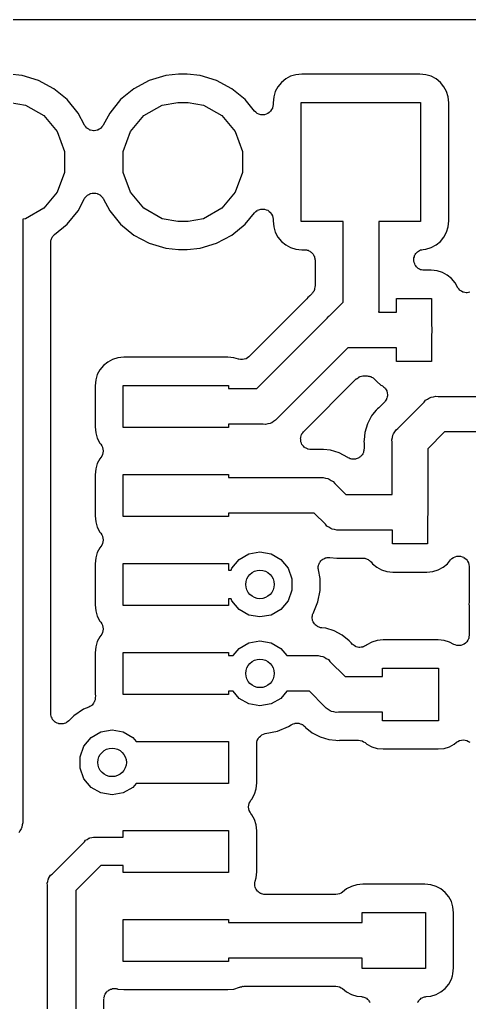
# Model space of a CAD drawing. Extents: x 91 to 190.2, y -113.9 to -59.9.
# Drawn here: x 169.22 to 175.64, y -74.74 to -60.72 of the extents above; entities that cross this region are included whole.
import ezdxf

# ---------------------------------------------------------------- set-up
doc = ezdxf.new("R2010")
doc.units = 0
doc.header["$MEASUREMENT"] = 0
doc.layers.add('BLACK', color=7, linetype='CONTINUOUS')

msp = doc.modelspace()

# ---------------------------------------------------------------- linework, layer by layer
at = {"layer": 'BLACK', "linetype": 'CONTINUOUS'}
for p, q in [((144.432, -60.72), (178.337, -60.72)), ((169.255, -61.5181), (169.071, -61.5)), ((169.491, -61.5896), (169.255, -61.5181)), ((171.305, -61.5181), (171.069, -61.5896)), ((171.489, -61.5), (171.305, -61.5181)), ((171.611, -61.5), (171.489, -61.5)), ((171.795, -61.5181), (171.611, -61.5)), ((172.031, -61.5896), (171.795, -61.5181)), ((173.086, -61.5287), (173.017, -61.5658)), ((173.162, -61.5058), (173.086, -61.5287)), ((173.247, -61.4973), (173.162, -61.5058)), ((174.933, -61.4973), (173.247, -61.4973)), ((175.018, -61.5058), (174.933, -61.4973)), ((175.094, -61.5287), (175.018, -61.5058)), ((175.163, -61.5658), (175.094, -61.5287)), ((169.708, -61.7056), (169.491, -61.5896)), ((169.898, -61.8618), (169.708, -61.7056)), ((170.852, -61.7056), (170.662, -61.8618)), ((171.069, -61.5896), (170.852, -61.7056)), ((172.248, -61.7056), (172.031, -61.5896)), ((172.438, -61.8618), (172.248, -61.7056)), ((172.906, -61.6767), (172.869, -61.7462)), ((172.956, -61.6158), (172.906, -61.6767)), ((173.017, -61.5658), (172.956, -61.6158)), ((175.224, -61.6158), (175.163, -61.5658)), ((175.274, -61.6767), (175.224, -61.6158)), ((175.311, -61.7462), (175.274, -61.6767)), ((172.846, -61.8216), (172.837, -61.9074)), ((172.869, -61.7462), (172.846, -61.8216)), ((175.334, -61.8216), (175.311, -61.7462)), ((175.343, -61.9074), (175.334, -61.8216)), ((169.084, -61.9), (169.305, -61.9389)), ((169.305, -61.9389), (169.565, -62.0888)), ((170.054, -62.0522), (169.898, -61.8618)), ((170.662, -61.8618), (170.506, -62.0522)), ((170.995, -62.0888), (171.255, -61.9389)), ((171.255, -61.9389), (171.476, -61.9)), ((171.476, -61.9), (171.624, -61.9)), ((171.624, -61.9), (171.845, -61.9389)), ((171.845, -61.9389), (172.105, -62.0888)), ((172.571, -62.0242), (172.438, -61.8618)), ((172.828, -61.9819), (172.815, -62.0035)), ((172.833, -61.9554), (172.828, -61.9803)), ((172.828, -61.9803), (172.828, -61.981)), ((172.828, -61.981), (172.828, -61.9819)), ((172.837, -61.9307), (172.833, -61.9554)), ((172.837, -61.9074), (172.837, -61.929)), ((172.837, -61.929), (172.837, -61.9298)), ((172.837, -61.9298), (172.837, -61.9307)), ((173.24, -63.6), (173.24, -61.9)), ((173.24, -61.9), (174.94, -61.9)), ((174.94, -61.9), (174.94, -63.6)), ((175.343, -63.5926), (175.343, -61.9074)), ((169.565, -62.0888), (169.757, -62.3184)), ((170.148, -62.2268), (170.054, -62.0522)), ((170.506, -62.0522), (170.412, -62.2268)), ((170.803, -62.3184), (170.995, -62.0888)), ((172.105, -62.0888), (172.297, -62.3184)), ((172.572, -62.0247), (172.571, -62.0242)), ((172.572, -62.0254), (172.572, -62.0247)), ((172.592, -62.0417), (172.572, -62.0254)), ((172.611, -62.0581), (172.592, -62.0417)), ((172.612, -62.0584), (172.611, -62.0581)), ((172.612, -62.0589), (172.612, -62.0584)), ((172.636, -62.0676), (172.612, -62.0589)), ((172.66, -62.0764), (172.636, -62.0676)), ((172.661, -62.0765), (172.66, -62.0764)), ((172.661, -62.0767), (172.661, -62.0765)), ((172.687, -62.0767), (172.661, -62.0767)), ((172.712, -62.077), (172.687, -62.0767)), ((172.713, -62.0767), (172.712, -62.077)), ((172.737, -62.0681), (172.713, -62.0767)), ((172.713, -62.0767), (172.713, -62.0767)), ((172.761, -62.0597), (172.737, -62.0681)), ((172.762, -62.0592), (172.761, -62.0597)), ((172.782, -62.0427), (172.762, -62.0589)), ((172.762, -62.0589), (172.762, -62.0592)), ((172.801, -62.0267), (172.782, -62.0427)), ((172.802, -62.026), (172.801, -62.0267)), ((172.815, -62.0035), (172.802, -62.0254)), ((172.802, -62.0254), (172.802, -62.026)), ((170.151, -62.2307), (170.148, -62.2268)), ((170.153, -62.2353), (170.151, -62.2307)), ((170.167, -62.2511), (170.153, -62.2353)), ((170.18, -62.2678), (170.167, -62.2511)), ((170.393, -62.2511), (170.38, -62.2678)), ((170.407, -62.2353), (170.393, -62.2511)), ((170.409, -62.2307), (170.407, -62.2353)), ((170.412, -62.2268), (170.409, -62.2307)), ((169.757, -62.3184), (169.86, -62.6001)), ((170.184, -62.2704), (170.18, -62.2678)), ((170.187, -62.2741), (170.184, -62.2704)), ((170.206, -62.2841), (170.187, -62.2741)), ((170.224, -62.2953), (170.206, -62.2841)), ((170.229, -62.2963), (170.224, -62.2953)), ((170.233, -62.2987), (170.229, -62.2963)), ((170.254, -62.3017), (170.233, -62.2987)), ((170.275, -62.306), (170.254, -62.3017)), ((170.28, -62.3053), (170.275, -62.306)), ((170.285, -62.306), (170.28, -62.3053)), ((170.306, -62.3017), (170.285, -62.306)), ((170.327, -62.2987), (170.306, -62.3017)), ((170.331, -62.2963), (170.327, -62.2987)), ((170.336, -62.2953), (170.331, -62.2963)), ((170.354, -62.2841), (170.336, -62.2953)), ((170.373, -62.2741), (170.354, -62.2841)), ((170.376, -62.2704), (170.373, -62.2741)), ((170.38, -62.2678), (170.376, -62.2704)), ((170.7, -62.6001), (170.803, -62.3184)), ((172.297, -62.3184), (172.4, -62.6001)), ((169.86, -62.6001), (169.86, -62.8999)), ((170.7, -62.8999), (170.7, -62.6001)), ((172.4, -62.6001), (172.4, -62.8999)), ((169.86, -62.8999), (169.757, -63.1816)), ((170.803, -63.1816), (170.7, -62.8999)), ((172.4, -62.8999), (172.297, -63.1816)), ((169.757, -63.1816), (169.565, -63.4112)), ((170.167, -63.2489), (170.18, -63.2322)), ((170.18, -63.2322), (170.184, -63.2296)), ((170.184, -63.2296), (170.187, -63.2259)), ((170.187, -63.2259), (170.206, -63.2159)), ((170.206, -63.2159), (170.224, -63.2047)), ((170.224, -63.2047), (170.229, -63.2037)), ((170.229, -63.2037), (170.233, -63.2013)), ((170.233, -63.2013), (170.254, -63.1983)), ((170.254, -63.1983), (170.275, -63.194)), ((170.275, -63.194), (170.28, -63.1947)), ((170.28, -63.1947), (170.285, -63.194)), ((170.285, -63.194), (170.306, -63.1983)), ((170.306, -63.1983), (170.327, -63.2013)), ((170.327, -63.2013), (170.331, -63.2037)), ((170.331, -63.2037), (170.336, -63.2047)), ((170.336, -63.2047), (170.354, -63.2159)), ((170.354, -63.2159), (170.373, -63.2259)), ((170.373, -63.2259), (170.376, -63.2296)), ((170.376, -63.2296), (170.38, -63.2322)), ((170.38, -63.2322), (170.393, -63.2489)), ((170.995, -63.4112), (170.803, -63.1816)), ((172.297, -63.1816), (172.105, -63.4112)), ((170.054, -63.4478), (170.148, -63.2732)), ((170.148, -63.2732), (170.151, -63.2693)), ((170.151, -63.2693), (170.153, -63.2647)), ((170.153, -63.2647), (170.167, -63.2489)), ((170.393, -63.2489), (170.407, -63.2647)), ((170.407, -63.2647), (170.409, -63.2693)), ((170.409, -63.2693), (170.412, -63.2732)), ((170.412, -63.2732), (170.506, -63.4478)), ((169.565, -63.4112), (169.305, -63.5611)), ((169.898, -63.6382), (170.054, -63.4478)), ((170.506, -63.4478), (170.662, -63.6382)), ((171.255, -63.5611), (170.995, -63.4112)), ((172.105, -63.4112), (171.845, -63.5611)), ((172.438, -63.6382), (172.571, -63.4758)), ((172.571, -63.4758), (172.572, -63.4753)), ((172.572, -63.4746), (172.592, -63.4583)), ((172.572, -63.4753), (172.572, -63.4746)), ((172.592, -63.4583), (172.611, -63.4419)), ((172.611, -63.4419), (172.612, -63.4416)), ((172.612, -63.4411), (172.636, -63.4324)), ((172.612, -63.4416), (172.612, -63.4411)), ((172.636, -63.4324), (172.66, -63.4236)), ((172.66, -63.4236), (172.661, -63.4235)), ((172.661, -63.4235), (172.661, -63.4233)), ((172.661, -63.4233), (172.687, -63.4233)), ((172.687, -63.4233), (172.712, -63.423)), ((172.712, -63.423), (172.713, -63.4233)), ((172.713, -63.4233), (172.713, -63.4233)), ((172.713, -63.4233), (172.737, -63.4319)), ((172.737, -63.4319), (172.761, -63.4403)), ((172.761, -63.4403), (172.762, -63.4408)), ((172.762, -63.4408), (172.762, -63.4411)), ((172.762, -63.4411), (172.782, -63.4573)), ((172.782, -63.4573), (172.801, -63.4733)), ((172.801, -63.4733), (172.802, -63.474)), ((172.802, -63.474), (172.802, -63.4746)), ((172.802, -63.4746), (172.815, -63.4965)), ((172.815, -63.4965), (172.828, -63.5181)), ((172.828, -63.5181), (172.828, -63.519)), ((172.828, -63.519), (172.828, -63.5197)), ((172.828, -63.5197), (172.833, -63.5446)), ((169.305, -63.5611), (169.264, -63.5683)), ((169.264, -63.5683), (169.264, -72.1469)), ((169.719, -63.7853), (169.898, -63.6382)), ((170.662, -63.6382), (170.852, -63.7944)), ((171.476, -63.6), (171.255, -63.5611)), ((171.624, -63.6), (171.476, -63.6)), ((171.845, -63.5611), (171.624, -63.6)), ((172.248, -63.7944), (172.438, -63.6382)), ((172.833, -63.5446), (172.837, -63.5693)), ((172.837, -63.5693), (172.837, -63.5702)), ((172.837, -63.5702), (172.837, -63.571)), ((172.837, -63.571), (172.837, -63.5926)), ((172.837, -63.5926), (172.846, -63.6784)), ((173.836, -63.6), (173.24, -63.6)), ((173.836, -64.7528), (173.836, -63.6)), ((174.94, -63.6), (174.344, -63.6)), ((174.344, -63.6), (174.344, -64.8469)), ((175.334, -63.6784), (175.343, -63.5926)), ((169.693, -63.8155), (169.699, -63.8049)), ((169.699, -63.8049), (169.71, -63.7959)), ((169.71, -63.7959), (169.719, -63.7853)), ((170.852, -63.7944), (171.069, -63.9104)), ((172.031, -63.9104), (172.248, -63.7944)), ((172.846, -63.6784), (172.869, -63.7538)), ((172.869, -63.7538), (172.906, -63.8233)), ((175.274, -63.8233), (175.311, -63.7538)), ((175.311, -63.7538), (175.334, -63.6784)), ((169.664, -63.9013), (169.666, -63.8876)), ((169.664, -70.6216), (169.664, -63.9013)), ((169.666, -63.8876), (169.667, -63.8736)), ((169.667, -63.8736), (169.671, -63.8621)), ((169.671, -63.8621), (169.673, -63.85)), ((169.673, -63.85), (169.68, -63.8379)), ((169.68, -63.8379), (169.685, -63.8249)), ((169.685, -63.8249), (169.693, -63.8155)), ((171.069, -63.9104), (171.305, -63.9819)), ((171.795, -63.9819), (172.031, -63.9104)), ((172.906, -63.8233), (172.956, -63.8842)), ((172.956, -63.8842), (173.017, -63.9342)), ((173.017, -63.9342), (173.086, -63.9713)), ((175.094, -63.9713), (175.163, -63.9342)), ((175.163, -63.9342), (175.224, -63.8842)), ((175.224, -63.8842), (175.274, -63.8233)), ((171.305, -63.9819), (171.489, -64)), ((171.489, -64), (171.611, -64)), ((171.611, -64), (171.795, -63.9819)), ((173.086, -63.9713), (173.162, -63.9942)), ((173.162, -63.9942), (173.247, -64.0027)), ((173.247, -64.0027), (173.286, -64.0027)), ((173.286, -64.0027), (173.299, -64.0049)), ((173.299, -64.0049), (173.312, -64.0049)), ((173.312, -64.0049), (173.324, -64.0094)), ((173.324, -64.0094), (173.337, -64.0117)), ((173.337, -64.0117), (173.349, -64.0183)), ((173.349, -64.0183), (173.361, -64.0228)), ((173.361, -64.0228), (173.371, -64.0312)), ((173.371, -64.0312), (173.382, -64.0378)), ((173.382, -64.0378), (173.391, -64.0478)), ((173.391, -64.0478), (173.401, -64.0562)), ((173.401, -64.0562), (173.407, -64.0676)), ((173.407, -64.0676), (173.416, -64.0777)), ((173.416, -64.0777), (173.42, -64.09)), ((174.853, -64.1036), (174.857, -64.0854)), ((174.857, -64.0854), (174.862, -64.0793)), ((174.862, -64.0793), (174.864, -64.0723)), ((174.864, -64.0723), (174.876, -64.0579)), ((174.876, -64.0579), (174.887, -64.0424)), ((174.887, -64.0424), (174.893, -64.0381)), ((174.893, -64.0381), (174.898, -64.0324)), ((174.898, -64.0324), (174.914, -64.023)), ((174.914, -64.023), (174.929, -64.0121)), ((174.929, -64.0121), (174.936, -64.0101)), ((174.936, -64.0101), (174.943, -64.0064)), ((174.943, -64.0064), (174.961, -64.0031)), ((174.961, -64.0031), (174.979, -63.9981)), ((174.979, -63.9981), (175.018, -63.9942)), ((175.018, -63.9942), (175.094, -63.9713)), ((173.42, -64.09), (173.427, -64.1014)), ((173.427, -64.1014), (173.429, -64.1143)), ((173.429, -64.1143), (173.434, -64.1266)), ((173.434, -64.1266), (173.434, -64.1397)), ((173.434, -64.1397), (173.436, -64.1527)), ((173.436, -64.1527), (173.436, -64.525)), ((174.844, -64.1359), (174.846, -64.1287)), ((174.846, -64.1546), (174.844, -64.1359)), ((174.846, -64.1213), (174.853, -64.1036)), ((174.846, -64.1287), (174.846, -64.1213)), ((174.846, -64.1734), (174.846, -64.1546)), ((174.849, -64.1804), (174.846, -64.1734)), ((174.85, -64.1877), (174.849, -64.1804)), ((174.858, -64.2047), (174.85, -64.1877)), ((174.864, -64.2223), (174.858, -64.2047)), ((174.869, -64.228), (174.864, -64.2223)), ((174.872, -64.2347), (174.869, -64.228)), ((174.886, -64.2478), (174.872, -64.2347)), ((174.898, -64.2622), (174.886, -64.2478)), ((174.904, -64.266), (174.898, -64.2622)), ((174.909, -64.2711), (174.904, -64.266)), ((174.926, -64.2789), (174.909, -64.2711)), ((174.943, -64.2883), (174.926, -64.2789)), ((174.95, -64.2896), (174.943, -64.2883)), ((174.957, -64.2926), (174.95, -64.2896)), ((174.976, -64.2941), (174.957, -64.2926)), ((174.994, -64.2973), (174.976, -64.2941)), ((175.093, -64.2973), (174.994, -64.2973)), ((175.178, -64.3058), (175.093, -64.2973)), ((175.254, -64.3287), (175.178, -64.3058)), ((175.323, -64.3658), (175.254, -64.3287)), ((175.384, -64.4158), (175.323, -64.3658)), ((175.434, -64.4767), (175.384, -64.4158)), ((175.468, -64.5394), (175.434, -64.4767)), ((173.392, -64.631), (173.363, -64.6596)), ((173.396, -64.6256), (173.392, -64.631)), ((173.401, -64.6214), (173.396, -64.6256)), ((173.411, -64.6044), (173.401, -64.6214)), ((173.422, -64.5884), (173.411, -64.6044)), ((173.424, -64.582), (173.422, -64.5884)), ((173.427, -64.5763), (173.424, -64.582)), ((173.43, -64.557), (173.427, -64.5763)), ((173.435, -64.538), (173.43, -64.557)), ((173.436, -64.525), (173.435, -64.5315)), ((173.435, -64.5315), (173.435, -64.538)), ((175.471, -64.5433), (175.468, -64.5394)), ((175.473, -64.5479), (175.471, -64.5433)), ((175.487, -64.5637), (175.473, -64.5479)), ((175.5, -64.5804), (175.487, -64.5637)), ((175.504, -64.583), (175.5, -64.5804)), ((175.507, -64.5867), (175.504, -64.583)), ((175.526, -64.5967), (175.507, -64.5867)), ((175.544, -64.6079), (175.526, -64.5967)), ((175.549, -64.6089), (175.544, -64.6079)), ((175.553, -64.6112), (175.549, -64.6089)), ((175.574, -64.6142), (175.553, -64.6112)), ((175.595, -64.6186), (175.574, -64.6142)), ((175.6, -64.6179), (175.595, -64.6186)), ((175.605, -64.6186), (175.6, -64.6179)), ((175.626, -64.6142), (175.605, -64.6186)), ((175.647, -64.6112), (175.626, -64.6142)), ((173.308, -64.7155), (172.495, -65.5285)), ((173.312, -64.7094), (173.308, -64.7155)), ((173.318, -64.7046), (173.312, -64.7094)), ((173.333, -64.6853), (173.318, -64.7046)), ((173.353, -64.6695), (173.333, -64.6853)), ((173.358, -64.6636), (173.353, -64.6688)), ((173.353, -64.6688), (173.353, -64.6688)), ((173.353, -64.6688), (173.353, -64.6691)), ((173.353, -64.6691), (173.353, -64.6695)), ((173.363, -64.6596), (173.358, -64.6636)), ((173.363, -64.6596), (173.363, -64.6596)), ((173.363, -64.6596), (173.363, -64.6596)), ((173.363, -64.6596), (173.363, -64.6596)), ((173.642, -64.9467), (173.836, -64.7528)), ((174.6, -64.896), (174.6, -64.7)), ((174.6, -64.7), (175.1, -64.7)), ((175.1, -64.7), (175.1, -65.0942)), ((174.347, -64.8805), (174.343, -64.896)), ((174.343, -64.896), (174.6, -64.896)), ((174.344, -64.8469), (174.347, -64.8805)), ((172.603, -65.986), (173.611, -64.9782)), ((173.611, -64.9782), (173.632, -64.9524)), ((173.632, -64.9524), (173.642, -64.9467)), ((175.1, -65.0942), (175.104, -65.1052)), ((175.104, -65.1948), (175.1, -65.2058)), ((175.1, -65.2058), (175.1, -65.6)), ((175.104, -65.1052), (175.104, -65.1948)), ((173.903, -65.404), (172.895, -66.4118)), ((174.6, -65.404), (173.903, -65.404)), ((174.6, -65.6), (174.6, -65.404)), ((170.477, -65.6058), (170.416, -65.6558)), ((170.546, -65.5687), (170.477, -65.6058)), ((170.622, -65.5458), (170.546, -65.5687)), ((170.707, -65.5373), (170.622, -65.5458)), ((172.193, -65.5373), (170.707, -65.5373)), ((172.278, -65.5458), (172.193, -65.5373)), ((172.345, -65.566), (172.278, -65.5458)), ((172.347, -65.5663), (172.345, -65.566)), ((172.35, -65.5673), (172.347, -65.5663)), ((172.373, -65.5694), (172.35, -65.5673)), ((172.397, -65.5722), (172.373, -65.5694)), ((172.399, -65.5717), (172.397, -65.5722)), ((172.402, -65.5719), (172.399, -65.5717)), ((172.424, -65.5658), (172.402, -65.5719)), ((172.447, -65.5604), (172.424, -65.5658)), ((172.45, -65.559), (172.447, -65.5604)), ((172.452, -65.5584), (172.45, -65.559)), ((172.471, -65.5448), (172.452, -65.5584)), ((172.491, -65.5319), (172.471, -65.5448)), ((172.493, -65.5299), (172.491, -65.5319)), ((172.495, -65.5285), (172.493, -65.5299)), ((175.1, -65.6), (174.6, -65.6)), ((170.366, -65.7167), (170.329, -65.7862)), ((170.416, -65.6558), (170.366, -65.7167)), ((170.306, -65.8616), (170.297, -65.9474)), ((170.329, -65.7862), (170.306, -65.8616)), ((173.273, -66.5999), (174.025, -65.8479)), ((174.025, -65.8479), (174.03, -65.8441)), ((174.03, -65.8441), (174.035, -65.8391)), ((174.035, -65.8391), (174.052, -65.8293)), ((174.052, -65.8293), (174.068, -65.8181)), ((174.068, -65.8181), (174.074, -65.8163)), ((174.074, -65.8163), (174.08, -65.813)), ((174.08, -65.813), (174.099, -65.8096)), ((174.099, -65.8096), (174.118, -65.8046)), ((174.118, -65.8046), (174.125, -65.8051)), ((174.125, -65.8051), (174.131, -65.804)), ((174.131, -65.804), (174.179, -65.804)), ((174.179, -65.804), (174.193, -65.8064)), ((174.193, -65.8064), (174.207, -65.8066)), ((174.207, -65.8066), (174.218, -65.8109)), ((174.218, -65.8109), (174.23, -65.813)), ((174.23, -65.813), (174.242, -65.82)), ((174.242, -65.82), (174.255, -65.8249)), ((174.255, -65.8249), (174.265, -65.8329)), ((174.265, -65.8329), (174.275, -65.8391)), ((174.275, -65.8391), (174.284, -65.8498)), ((174.284, -65.8498), (174.295, -65.8588)), ((174.295, -65.8588), (174.316, -65.8842)), ((174.316, -65.8842), (174.377, -65.9342)), ((170.297, -65.9474), (170.297, -66.5326)), ((170.7, -66.54), (170.7, -65.94)), ((170.7, -65.94), (172.2, -65.94)), ((172.2, -65.94), (172.2, -65.986)), ((172.2, -65.986), (172.603, -65.986)), ((174.377, -65.9342), (174.39, -65.9413)), ((174.39, -65.9413), (174.397, -65.9469)), ((174.397, -65.9469), (174.405, -65.9508)), ((174.405, -65.9508), (174.418, -65.9629)), ((174.418, -65.9629), (174.431, -65.9735)), ((174.431, -65.9735), (174.436, -65.9812)), ((174.436, -65.9812), (174.442, -65.9876)), ((174.442, -65.9876), (174.449, -66.0031)), ((174.449, -66.0031), (174.459, -66.0177)), ((174.459, -66.0177), (174.46, -66.0266)), ((174.46, -66.0266), (174.464, -66.0348)), ((174.464, -66.0348), (174.466, -66.0519)), ((174.466, -66.0519), (174.469, -66.0687)), ((174.425, -66.1797), (174.355, -66.2496)), ((174.431, -66.1723), (174.425, -66.1797)), ((174.437, -66.1662), (174.431, -66.1723)), ((174.445, -66.1511), (174.437, -66.1662)), ((174.455, -66.137), (174.445, -66.1511)), ((174.458, -66.1283), (174.455, -66.137)), ((174.462, -66.1203), (174.458, -66.1283)), ((174.464, -66.1033), (174.462, -66.1203)), ((174.469, -66.0867), (174.464, -66.1033)), ((174.469, -66.0687), (174.468, -66.0777)), ((174.468, -66.0777), (174.469, -66.0867)), ((174.618, -66.5525), (174.993, -66.1782)), ((174.993, -66.1782), (175.014, -66.1524)), ((175.014, -66.1524), (175.043, -66.1356)), ((175.043, -66.1356), (175.071, -66.1162)), ((175.071, -66.1162), (175.082, -66.1133)), ((175.082, -66.1133), (175.092, -66.1076)), ((175.092, -66.1076), (175.125, -66.1018)), ((175.125, -66.1018), (175.158, -66.0931)), ((175.158, -66.0931), (175.191, -66.096)), ((175.191, -66.096), (176.003, -66.096)), ((174.31, -66.2946), (174.258, -66.3569)), ((174.325, -66.2753), (174.31, -66.2946)), ((174.31, -66.2946), (174.31, -66.2946)), ((174.345, -66.2595), (174.325, -66.2753)), ((174.349, -66.2539), (174.345, -66.2595)), ((174.355, -66.2496), (174.349, -66.2539)), ((172.817, -66.4738), (172.806, -66.4767)), ((172.845, -66.4544), (172.817, -66.4738)), ((172.874, -66.4376), (172.845, -66.4544)), ((172.895, -66.4118), (172.874, -66.4376)), ((174.244, -66.3749), (174.183, -66.4885)), ((174.258, -66.3569), (174.244, -66.3749)), ((174.258, -66.3569), (174.258, -66.3569)), ((170.297, -66.5326), (170.306, -66.6184)), ((172.2, -66.54), (170.7, -66.54)), ((172.697, -66.494), (172.2, -66.494)), ((172.2, -66.494), (172.2, -66.54)), ((172.73, -66.4969), (172.697, -66.494)), ((172.763, -66.4882), (172.73, -66.4969)), ((172.796, -66.4824), (172.763, -66.4882)), ((172.806, -66.4767), (172.796, -66.4824)), ((173.262, -66.616), (173.273, -66.5999)), ((174.145, -66.6118), (174.135, -66.7152)), ((174.183, -66.4885), (174.145, -66.6118)), ((174.556, -66.631), (174.576, -66.6034)), ((174.576, -66.6034), (174.592, -66.5742)), ((174.592, -66.5742), (174.618, -66.5525)), ((175.285, -66.604), (175.044, -66.8452)), ((176.097, -66.604), (175.285, -66.604)), ((170.306, -66.6184), (170.329, -66.6938)), ((170.329, -66.6938), (170.366, -66.7633)), ((173.23, -66.6929), (173.231, -66.6866)), ((173.231, -66.7125), (173.23, -66.6929)), ((173.231, -66.68), (173.238, -66.6615)), ((173.231, -66.6866), (173.231, -66.68)), ((173.231, -66.732), (173.231, -66.7125)), ((173.234, -66.7382), (173.231, -66.732)), ((173.234, -66.7448), (173.234, -66.7382)), ((173.242, -66.7626), (173.234, -66.7448)), ((173.238, -66.6615), (173.243, -66.6426)), ((173.243, -66.6426), (173.247, -66.6372)), ((173.247, -66.6372), (173.249, -66.631)), ((173.249, -66.631), (173.262, -66.616)), ((174.135, -66.7152), (174.133, -66.74)), ((174.133, -66.74), (174.135, -66.7648)), ((174.135, -66.7152), (174.135, -66.7152)), ((174.135, -66.7152), (174.135, -66.7152)), ((174.533, -66.7175), (174.542, -66.685)), ((174.536, -66.7511), (174.533, -66.7175)), ((174.536, -67.496), (174.536, -66.7511)), ((174.542, -66.685), (174.548, -66.6518)), ((174.548, -66.6518), (174.553, -66.642)), ((174.553, -66.642), (174.556, -66.631)), ((170.366, -66.7633), (170.379, -66.7798)), ((170.379, -66.7798), (170.391, -66.8011)), ((170.391, -66.8011), (170.404, -66.8222)), ((170.404, -66.8222), (170.404, -66.8238)), ((170.404, -66.8238), (170.405, -66.8252)), ((170.405, -66.8252), (170.409, -66.8494)), ((170.409, -66.8494), (170.413, -66.8734)), ((170.413, -66.8766), (170.409, -66.9006)), ((170.413, -66.8734), (170.413, -66.875)), ((170.413, -66.875), (170.413, -66.8766)), ((173.249, -66.781), (173.242, -66.7626)), ((173.253, -66.7861), (173.249, -66.781)), ((173.256, -66.792), (173.253, -66.7861)), ((173.27, -66.8059), (173.256, -66.792)), ((173.283, -66.8209), (173.27, -66.8059)), ((173.288, -66.8242), (173.283, -66.8209)), ((173.293, -66.8289), (173.288, -66.8242)), ((173.311, -66.8372), (173.293, -66.8289)), ((173.328, -66.847), (173.311, -66.8372)), ((173.334, -66.8481), (173.328, -66.847)), ((173.34, -66.8509), (173.334, -66.8481)), ((173.36, -66.8526), (173.34, -66.8509)), ((173.379, -66.856), (173.36, -66.8526)), ((173.491, -66.856), (173.379, -66.856)), ((173.498, -66.8547), (173.491, -66.856)), ((173.505, -66.8553), (173.498, -66.8547)), ((173.53, -66.8528), (173.505, -66.8553)), ((173.555, -66.8553), (173.53, -66.8528)), ((173.658, -66.8655), (173.555, -66.8553)), ((173.555, -66.8553), (173.555, -66.8553)), ((173.555, -66.8553), (173.555, -66.8553)), ((173.781, -66.9029), (173.658, -66.8655)), ((174.129, -66.8817), (174.127, -66.8954)), ((174.134, -66.8686), (174.129, -66.8817)), ((174.136, -66.8441), (174.134, -66.8563)), ((174.134, -66.8563), (174.134, -66.8686)), ((174.135, -66.7648), (174.135, -66.7722)), ((174.135, -66.7722), (174.136, -66.7795)), ((174.136, -66.7795), (174.136, -66.8441)), ((175.044, -66.8452), (175.044, -67.7948)), ((170.366, -66.9867), (170.329, -67.0562)), ((170.379, -66.9702), (170.366, -66.9867)), ((170.391, -66.9488), (170.379, -66.9702)), ((170.404, -66.9278), (170.391, -66.9488)), ((170.405, -66.9248), (170.404, -66.9262)), ((170.404, -66.9262), (170.404, -66.9278)), ((170.409, -66.9006), (170.405, -66.9248)), ((173.905, -66.9687), (173.781, -66.9029)), ((173.911, -66.974), (173.905, -66.9687)), ((173.924, -66.9788), (173.911, -66.974)), ((173.936, -66.9856), (173.924, -66.9788)), ((173.948, -66.9877), (173.936, -66.9856)), ((173.96, -66.9919), (173.948, -66.9877)), ((173.974, -66.9919), (173.96, -66.9919)), ((173.988, -66.9941), (173.974, -66.9919)), ((174, -66.9919), (173.988, -66.9941)), ((174.012, -66.9919), (174, -66.9919)), ((174.025, -66.9871), (174.012, -66.9919)), ((174.039, -66.9845), (174.025, -66.9871)), ((174.049, -66.9783), (174.039, -66.9845)), ((174.061, -66.974), (174.049, -66.9783)), ((174.072, -66.9651), (174.061, -66.974)), ((174.084, -66.958), (174.072, -66.9651)), ((174.091, -66.9485), (174.084, -66.958)), ((174.101, -66.9406), (174.091, -66.9485)), ((174.108, -66.9285), (174.101, -66.9406)), ((174.117, -66.9177), (174.108, -66.9285)), ((174.121, -66.9061), (174.117, -66.9177)), ((174.127, -66.8954), (174.121, -66.9061)), ((170.306, -67.1316), (170.297, -67.2174)), ((170.329, -67.0562), (170.306, -67.1316)), ((170.297, -67.2174), (170.297, -67.8026)), ((170.7, -67.81), (170.7, -67.21)), ((170.7, -67.21), (172.2, -67.21)), ((172.2, -67.21), (172.2, -67.256)), ((172.2, -67.256), (173.519, -67.256)), ((173.519, -67.256), (173.552, -67.2531)), ((173.552, -67.2531), (173.585, -67.2618)), ((173.585, -67.2618), (173.618, -67.2676)), ((173.618, -67.2676), (173.628, -67.2733)), ((173.628, -67.2733), (173.639, -67.2762)), ((173.639, -67.2762), (173.667, -67.2956)), ((173.667, -67.2956), (173.696, -67.3124)), ((173.696, -67.3124), (173.717, -67.3382)), ((173.717, -67.3382), (173.875, -67.496)), ((173.875, -67.496), (174.536, -67.496)), ((170.297, -67.8026), (170.306, -67.8884)), ((172.2, -67.81), (170.7, -67.81)), ((173.425, -67.764), (172.2, -67.764)), ((172.2, -67.764), (172.2, -67.81)), ((173.583, -67.9218), (173.425, -67.764)), ((175.044, -67.7948), (175.04, -67.8058)), ((175.04, -67.8058), (175.04, -68.2)), ((170.306, -67.8884), (170.329, -67.9638)), ((170.329, -67.9638), (170.366, -68.0333)), ((173.604, -67.9476), (173.583, -67.9218)), ((173.633, -67.9644), (173.604, -67.9476)), ((173.661, -67.9838), (173.633, -67.9644)), ((173.672, -67.9867), (173.661, -67.9838)), ((173.682, -67.9924), (173.672, -67.9867)), ((173.715, -67.9982), (173.682, -67.9924)), ((173.748, -68.0069), (173.715, -67.9982)), ((173.781, -68.004), (173.748, -68.0069)), ((174.54, -68.004), (173.781, -68.004)), ((174.54, -68.2), (174.54, -68.004)), ((170.366, -68.0333), (170.379, -68.0498)), ((170.379, -68.0498), (170.391, -68.0711)), ((170.391, -68.0711), (170.404, -68.0922)), ((170.404, -68.0922), (170.404, -68.0938)), ((170.404, -68.0938), (170.405, -68.0952)), ((170.405, -68.0952), (170.409, -68.1193)), ((170.409, -68.1193), (170.413, -68.1434)), ((170.413, -68.1466), (170.409, -68.1706)), ((170.413, -68.1434), (170.413, -68.145)), ((170.413, -68.145), (170.413, -68.1466)), ((170.366, -68.2567), (170.329, -68.3262)), ((170.379, -68.2402), (170.366, -68.2567)), ((170.391, -68.2189), (170.379, -68.2402)), ((170.404, -68.1978), (170.391, -68.2189)), ((170.405, -68.1948), (170.404, -68.1962)), ((170.404, -68.1962), (170.404, -68.1978)), ((170.409, -68.1706), (170.405, -68.1948)), ((175.04, -68.2), (174.54, -68.2)), ((170.306, -68.4016), (170.297, -68.4874)), ((170.329, -68.3262), (170.306, -68.4016)), ((172.248, -68.5479), (172.352, -68.4244)), ((172.352, -68.4244), (172.491, -68.3437)), ((172.491, -68.3437), (172.65, -68.3157)), ((172.65, -68.3157), (172.809, -68.3437)), ((172.809, -68.3437), (172.948, -68.4244)), ((172.948, -68.4244), (173.052, -68.5479)), ((173.52, -68.4447), (173.531, -68.4313)), ((173.531, -68.4313), (173.539, -68.4266)), ((173.539, -68.4266), (173.545, -68.4203)), ((173.545, -68.4203), (173.561, -68.4132)), ((173.561, -68.4132), (173.576, -68.4043)), ((173.576, -68.4043), (173.585, -68.4025)), ((173.585, -68.4025), (173.593, -68.3988)), ((173.593, -68.3988), (173.61, -68.3975)), ((173.61, -68.3975), (173.627, -68.3941)), ((173.627, -68.3941), (173.636, -68.3955)), ((173.636, -68.3955), (173.645, -68.3948)), ((173.645, -68.3948), (173.745, -68.4047)), ((173.745, -68.4047), (173.745, -68.4047)), ((173.745, -68.4047), (173.77, -68.4072)), ((173.77, -68.4072), (173.795, -68.4047)), ((173.795, -68.4047), (173.802, -68.4053)), ((173.802, -68.4053), (173.809, -68.404)), ((173.809, -68.404), (174.119, -68.404)), ((174.119, -68.404), (174.133, -68.4064)), ((174.133, -68.4064), (174.147, -68.4066)), ((174.147, -68.4066), (174.158, -68.4109)), ((174.158, -68.4109), (174.17, -68.413)), ((174.17, -68.413), (174.182, -68.42)), ((174.182, -68.42), (174.195, -68.4249)), ((174.195, -68.4249), (174.205, -68.4329)), ((174.205, -68.4329), (174.215, -68.4391)), ((175.324, -68.4842), (175.37, -68.4284)), ((175.37, -68.4284), (175.371, -68.4278)), ((175.371, -68.4271), (175.39, -68.4109)), ((175.371, -68.4278), (175.371, -68.4271)), ((175.39, -68.4109), (175.41, -68.3944)), ((175.41, -68.3941), (175.411, -68.3936)), ((175.41, -68.3944), (175.41, -68.3941)), ((175.411, -68.3936), (175.435, -68.385)), ((175.435, -68.385), (175.458, -68.3761)), ((175.458, -68.3761), (175.459, -68.3761)), ((175.459, -68.3761), (175.46, -68.3758)), ((175.46, -68.3758), (175.485, -68.3758)), ((175.485, -68.3758), (175.51, -68.3755)), ((175.51, -68.3755), (175.511, -68.3758)), ((175.511, -68.3758), (175.512, -68.3758)), ((175.512, -68.3758), (175.536, -68.3844)), ((175.536, -68.3844), (175.56, -68.3928)), ((175.56, -68.3928), (175.56, -68.3933)), ((175.56, -68.3933), (175.561, -68.3936)), ((175.561, -68.3936), (175.58, -68.4099)), ((175.58, -68.4099), (175.6, -68.4259)), ((175.6, -68.4259), (175.6, -68.4266)), ((175.6, -68.4266), (175.601, -68.4271)), ((175.601, -68.4271), (175.614, -68.449)), ((170.297, -68.4874), (170.297, -69.0726)), ((170.7, -69.08), (170.7, -68.48)), ((170.7, -68.48), (172.2, -68.48)), ((172.2, -68.48), (172.2, -68.5768)), ((172.2, -68.5768), (172.237, -68.5768)), ((172.237, -68.5768), (172.248, -68.5479)), ((173.052, -68.5479), (173.107, -68.6994)), ((173.48, -68.5555), (173.482, -68.5385)), ((173.483, -68.5643), (173.48, -68.5555)), ((173.482, -68.5213), (173.485, -68.5127)), ((173.482, -68.5385), (173.482, -68.5213)), ((173.483, -68.5734), (173.483, -68.5643)), ((173.507, -68.6956), (173.483, -68.5734)), ((173.485, -68.5127), (173.486, -68.5037)), ((173.486, -68.5037), (173.493, -68.4882)), ((173.493, -68.4882), (173.498, -68.472)), ((173.498, -68.472), (173.504, -68.4649)), ((173.504, -68.4649), (173.508, -68.4567)), ((173.508, -68.4567), (173.52, -68.4447)), ((174.215, -68.4391), (174.224, -68.4498)), ((174.224, -68.4498), (174.235, -68.4588)), ((174.235, -68.4588), (174.256, -68.4842)), ((174.256, -68.4842), (174.317, -68.5342)), ((174.317, -68.5342), (174.386, -68.5713)), ((174.386, -68.5713), (174.462, -68.5942)), ((175.118, -68.5942), (175.194, -68.5713)), ((175.194, -68.5713), (175.263, -68.5342)), ((175.263, -68.5342), (175.324, -68.4842)), ((175.614, -68.449), (175.626, -68.4707)), ((175.626, -68.4707), (175.627, -68.4715)), ((175.627, -68.4715), (175.627, -68.4722)), ((175.627, -68.4722), (175.631, -68.4971)), ((175.631, -68.4971), (175.636, -68.5219)), ((175.636, -68.5219), (175.636, -68.5227)), ((175.636, -68.5227), (175.636, -68.5235)), ((175.636, -68.5235), (175.636, -69.0205)), ((173.107, -68.6994), (173.107, -68.8606)), ((173.507, -68.8644), (173.507, -68.6956)), ((174.462, -68.5942), (174.547, -68.6027)), ((174.547, -68.6027), (175.033, -68.6027)), ((175.033, -68.6027), (175.118, -68.5942)), ((172.237, -68.9832), (172.2, -68.9832)), ((172.2, -68.9832), (172.2, -69.08)), ((172.248, -69.0121), (172.237, -68.9832)), ((173.107, -68.8606), (173.052, -69.0121)), ((173.474, -69.03), (173.507, -68.8644)), ((170.297, -69.0726), (170.306, -69.1584)), ((172.2, -69.08), (170.7, -69.08)), ((172.352, -69.1356), (172.248, -69.0121)), ((172.491, -69.2163), (172.352, -69.1356)), ((172.948, -69.1356), (172.809, -69.2163)), ((173.052, -69.0121), (172.948, -69.1356)), ((173.407, -69.1931), (173.474, -69.03)), ((175.635, -69.0352), (175.633, -69.06)), ((175.633, -69.06), (175.635, -69.0848)), ((175.636, -69.0205), (175.635, -69.0278)), ((175.635, -69.0278), (175.635, -69.0352)), ((175.635, -69.0848), (175.635, -69.0922)), ((175.635, -69.0922), (175.636, -69.0995)), ((175.636, -69.0995), (175.636, -69.5042)), ((170.306, -69.1584), (170.329, -69.2338)), ((170.329, -69.2338), (170.366, -69.3033)), ((172.65, -69.2443), (172.491, -69.2163)), ((172.809, -69.2163), (172.65, -69.2443)), ((173.395, -69.244), (173.399, -69.2272)), ((173.397, -69.2529), (173.395, -69.244)), ((173.396, -69.262), (173.397, -69.2529)), ((173.4, -69.2786), (173.396, -69.262)), ((173.399, -69.2272), (173.401, -69.2101)), ((173.402, -69.2956), (173.4, -69.2786)), ((173.401, -69.2101), (173.405, -69.2019)), ((173.405, -69.2019), (173.407, -69.1931)), ((170.366, -69.3033), (170.379, -69.3198)), ((170.379, -69.3198), (170.391, -69.3411)), ((170.391, -69.3411), (170.404, -69.3622)), ((170.404, -69.3622), (170.404, -69.3638)), ((170.404, -69.3638), (170.405, -69.3652)), ((170.405, -69.3652), (170.409, -69.3893)), ((170.409, -69.3893), (170.413, -69.4134)), ((170.413, -69.4166), (170.409, -69.4406)), ((170.413, -69.4134), (170.413, -69.415)), ((170.413, -69.415), (170.413, -69.4166)), ((173.406, -69.3036), (173.402, -69.2956)), ((173.409, -69.3124), (173.406, -69.3036)), ((173.418, -69.3266), (173.409, -69.3124)), ((173.426, -69.3418), (173.418, -69.3266)), ((173.433, -69.3479), (173.426, -69.3418)), ((173.438, -69.3554), (173.433, -69.3479)), ((173.452, -69.3654), (173.438, -69.3554)), ((173.465, -69.377), (173.452, -69.3654)), ((173.473, -69.3805), (173.465, -69.377)), ((173.48, -69.3858), (173.473, -69.3805)), ((173.497, -69.3904), (173.48, -69.3858)), ((173.513, -69.397), (173.497, -69.3904)), ((173.522, -69.3973), (173.513, -69.397)), ((173.531, -69.3998), (173.522, -69.3973)), ((173.588, -69.4055), (173.531, -69.3998)), ((173.711, -69.4429), (173.588, -69.4055)), ((170.366, -69.5267), (170.329, -69.5962)), ((170.379, -69.5102), (170.366, -69.5267)), ((170.391, -69.4889), (170.379, -69.5102)), ((170.404, -69.4678), (170.391, -69.4889)), ((170.405, -69.4648), (170.404, -69.4662)), ((170.404, -69.4662), (170.404, -69.4678)), ((170.409, -69.4406), (170.405, -69.4648)), ((173.825, -69.5036), (173.711, -69.4429)), ((173.925, -69.5853), (173.825, -69.5036)), ((175.627, -69.5555), (175.615, -69.576)), ((175.629, -69.5509), (175.627, -69.5531)), ((175.627, -69.5531), (175.627, -69.5555)), ((175.632, -69.5275), (175.629, -69.5509)), ((175.636, -69.5042), (175.632, -69.5275)), ((170.306, -69.6716), (170.297, -69.7574)), ((170.329, -69.5962), (170.306, -69.6716)), ((172.266, -69.796), (172.352, -69.6944)), ((172.352, -69.6944), (172.491, -69.6137)), ((172.491, -69.6137), (172.65, -69.5857)), ((172.65, -69.5857), (172.809, -69.6137)), ((172.809, -69.6137), (172.948, -69.6944)), ((172.948, -69.6944), (173.034, -69.796)), ((173.94, -69.6046), (173.925, -69.5853)), ((173.946, -69.6094), (173.94, -69.6046)), ((173.95, -69.6155), (173.946, -69.6094)), ((173.97, -69.6353), (173.95, -69.6155)), ((173.975, -69.6386), (173.97, -69.6353)), ((173.979, -69.6431), (173.975, -69.6386)), ((173.996, -69.6534), (173.979, -69.6431)), ((174.013, -69.6652), (173.996, -69.6534)), ((174.018, -69.6666), (174.013, -69.6652)), ((174.023, -69.6696), (174.018, -69.6666)), ((174.043, -69.6734), (174.023, -69.6696)), ((174.063, -69.6786), (174.043, -69.6734)), ((174.069, -69.6781), (174.063, -69.6786)), ((174.075, -69.6792), (174.069, -69.6781)), ((174.095, -69.6759), (174.075, -69.6792)), ((174.115, -69.6741), (174.095, -69.6759)), ((174.12, -69.6717), (174.115, -69.6741)), ((174.126, -69.6707), (174.12, -69.6717)), ((174.144, -69.6607), (174.126, -69.6707)), ((174.162, -69.6521), (174.144, -69.6607)), ((174.166, -69.648), (174.162, -69.6521)), ((174.171, -69.6452), (174.166, -69.648)), ((174.177, -69.6408), (174.171, -69.6452)), ((174.246, -69.6037), (174.177, -69.6408)), ((174.322, -69.5808), (174.246, -69.6037)), ((174.407, -69.5723), (174.322, -69.5808)), ((175.193, -69.5723), (174.407, -69.5723)), ((175.278, -69.5808), (175.193, -69.5723)), ((175.354, -69.6037), (175.278, -69.5808)), ((175.415, -69.6365), (175.354, -69.6037)), ((175.438, -69.6439), (175.415, -69.6365)), ((175.46, -69.652), (175.438, -69.6439)), ((175.462, -69.652), (175.46, -69.652)), ((175.465, -69.6527), (175.462, -69.652)), ((175.488, -69.652), (175.465, -69.6527)), ((175.512, -69.652), (175.488, -69.652)), ((175.514, -69.6511), (175.512, -69.652)), ((175.517, -69.651), (175.514, -69.6511)), ((175.539, -69.6422), (175.517, -69.651)), ((175.561, -69.6341), (175.539, -69.6422)), ((175.563, -69.6325), (175.561, -69.6341)), ((175.565, -69.6316), (175.563, -69.6325)), ((175.583, -69.6159), (175.565, -69.6316)), ((175.601, -69.6007), (175.583, -69.6159)), ((175.602, -69.5985), (175.601, -69.6007)), ((175.604, -69.5968), (175.602, -69.5985)), ((175.615, -69.576), (175.604, -69.5968)), ((170.297, -69.7574), (170.297, -70.3426)), ((170.7, -70.35), (170.7, -69.75)), ((170.7, -69.75), (172.2, -69.75)), ((172.2, -69.75), (172.2, -69.796)), ((172.2, -69.796), (172.266, -69.796)), ((173.034, -69.796), (173.449, -69.796)), ((173.449, -69.796), (173.482, -69.7931)), ((173.482, -69.7931), (173.515, -69.8018)), ((173.515, -69.8018), (173.548, -69.8076)), ((173.548, -69.8076), (173.558, -69.8133)), ((173.558, -69.8133), (173.569, -69.8162)), ((173.569, -69.8162), (173.597, -69.8356)), ((173.597, -69.8356), (173.626, -69.8524)), ((173.626, -69.8524), (173.647, -69.8782)), ((173.647, -69.8782), (173.865, -70.096)), ((174.4, -70.096), (174.4, -69.975)), ((174.4, -69.975), (175.2, -69.975)), ((175.2, -69.975), (175.2, -70.725)), ((173.865, -70.096), (174.4, -70.096)), ((170.297, -70.3426), (170.301, -70.3761)), ((170.301, -70.3761), (170.299, -70.3932)), ((170.299, -70.3932), (170.3, -70.4104)), ((172.2, -70.35), (170.7, -70.35)), ((172.266, -70.304), (172.2, -70.304)), ((172.2, -70.304), (172.2, -70.35)), ((172.352, -70.4056), (172.266, -70.304)), ((173.034, -70.304), (172.948, -70.4056)), ((173.355, -70.304), (173.034, -70.304)), ((173.573, -70.5218), (173.355, -70.304)), ((170.209, -70.5294), (170.134, -70.5604)), ((170.223, -70.5201), (170.209, -70.5294)), ((170.239, -70.5127), (170.223, -70.5201)), ((170.245, -70.5063), (170.239, -70.5127)), ((170.253, -70.5014), (170.245, -70.5063)), ((170.263, -70.4878), (170.253, -70.5014)), ((170.275, -70.4755), (170.263, -70.4878)), ((170.279, -70.4672), (170.275, -70.4755)), ((170.284, -70.4601), (170.279, -70.4672)), ((170.29, -70.4437), (170.284, -70.4601)), ((170.297, -70.428), (170.29, -70.4437)), ((170.3, -70.4104), (170.297, -70.419)), ((170.297, -70.419), (170.297, -70.428)), ((172.491, -70.4863), (172.352, -70.4056)), ((172.65, -70.5143), (172.491, -70.4863)), ((172.809, -70.4863), (172.65, -70.5143)), ((172.948, -70.4056), (172.809, -70.4863)), ((173.594, -70.5476), (173.573, -70.5218)), ((169.667, -70.6409), (169.664, -70.6216)), ((169.669, -70.6604), (169.667, -70.6409)), ((169.672, -70.6664), (169.669, -70.6604)), ((169.673, -70.6729), (169.672, -70.6664)), ((169.683, -70.6899), (169.673, -70.6729)), ((169.994, -70.6542), (169.92, -70.7277)), ((170.134, -70.5604), (169.994, -70.6542)), ((173.623, -70.5644), (173.594, -70.5476)), ((173.651, -70.5838), (173.623, -70.5644)), ((173.662, -70.5867), (173.651, -70.5838)), ((173.672, -70.5924), (173.662, -70.5867)), ((173.705, -70.5982), (173.672, -70.5924)), ((173.738, -70.6069), (173.705, -70.5982)), ((173.771, -70.604), (173.738, -70.6069)), ((174.4, -70.604), (173.771, -70.604)), ((174.4, -70.725), (174.4, -70.604)), ((169.691, -70.7076), (169.683, -70.6899)), ((169.696, -70.7123), (169.691, -70.7076)), ((169.699, -70.718), (169.696, -70.7123)), ((169.714, -70.7306), (169.699, -70.718)), ((169.728, -70.7445), (169.714, -70.7306)), ((169.734, -70.7473), (169.728, -70.7445)), ((169.739, -70.7515), (169.734, -70.7473)), ((169.757, -70.7582), (169.739, -70.7515)), ((169.775, -70.7665), (169.757, -70.7582)), ((169.782, -70.7671), (169.775, -70.7665)), ((169.788, -70.7693), (169.782, -70.7671)), ((169.808, -70.7693), (169.788, -70.7693)), ((169.827, -70.771), (169.808, -70.7693)), ((169.833, -70.7693), (169.827, -70.771)), ((169.84, -70.7693), (169.833, -70.7693)), ((169.858, -70.7626), (169.84, -70.7693)), ((169.877, -70.7575), (169.858, -70.7626)), ((169.883, -70.7538), (169.877, -70.7575)), ((169.889, -70.7515), (169.883, -70.7538)), ((169.904, -70.7389), (169.889, -70.7515)), ((169.92, -70.7277), (169.904, -70.7389)), ((172.9, -70.8743), (173.056, -70.8096)), ((173.056, -70.8096), (173.095, -70.7837)), ((173.095, -70.7837), (173.1, -70.7814)), ((173.1, -70.7814), (173.105, -70.7777)), ((173.105, -70.7777), (173.124, -70.7709)), ((173.124, -70.7709), (173.143, -70.7627)), ((173.143, -70.7627), (173.148, -70.7623)), ((173.148, -70.7623), (173.154, -70.7604)), ((173.154, -70.7604), (173.174, -70.7606)), ((173.174, -70.7606), (173.195, -70.7593)), ((173.195, -70.7593), (173.2, -70.7609)), ((173.2, -70.7609), (173.206, -70.761)), ((173.206, -70.761), (173.225, -70.7682)), ((173.225, -70.7682), (173.245, -70.7739)), ((173.245, -70.7739), (173.249, -70.7773)), ((173.249, -70.7773), (173.255, -70.7793)), ((173.255, -70.7793), (173.27, -70.7926)), ((173.27, -70.7926), (173.287, -70.8047)), ((173.287, -70.8047), (173.29, -70.8095)), ((173.29, -70.8095), (173.294, -70.8133)), ((173.294, -70.8133), (173.295, -70.8147)), ((173.295, -70.8147), (173.395, -70.8964)), ((175.2, -70.725), (174.4, -70.725)), ((170.242, -70.9644), (170.381, -70.8837)), ((170.381, -70.8837), (170.54, -70.8557)), ((170.54, -70.8557), (170.699, -70.8837)), ((170.699, -70.8837), (170.838, -70.9644)), ((172.636, -70.9626), (172.637, -70.9615)), ((172.637, -70.9615), (172.638, -70.9601)), ((172.638, -70.9601), (172.656, -70.9444)), ((172.656, -70.9444), (172.675, -70.9283)), ((172.675, -70.9283), (172.676, -70.9277)), ((172.676, -70.9277), (172.678, -70.9266)), ((172.678, -70.9266), (172.701, -70.9183)), ((172.701, -70.9183), (172.723, -70.9094)), ((172.723, -70.9094), (172.9, -70.8743)), ((173.395, -70.8964), (173.509, -70.9571)), ((173.509, -70.9571), (173.632, -70.9945)), ((170.083, -71.2394), (170.138, -71.0879)), ((170.138, -71.0879), (170.242, -70.9644)), ((170.838, -70.9644), (170.885, -71.02)), ((170.885, -71.02), (172.2, -71.02)), ((172.2, -71.02), (172.2, -71.62)), ((172.603, -71.0565), (172.607, -71.0324)), ((172.603, -71.6126), (172.603, -71.0565)), ((172.607, -71.0324), (172.611, -71.0083)), ((172.611, -71.0068), (172.612, -71.0052)), ((172.611, -71.0083), (172.611, -71.0068)), ((172.612, -71.0052), (172.624, -70.984)), ((172.624, -70.984), (172.636, -70.9626)), ((173.632, -70.9945), (173.735, -71.0047)), ((173.735, -71.0047), (173.735, -71.0047)), ((173.735, -71.0047), (173.735, -71.0047)), ((173.735, -71.0047), (173.76, -71.0072)), ((173.76, -71.0072), (173.785, -71.0047)), ((173.785, -71.0047), (173.792, -71.0053)), ((173.792, -71.0053), (173.799, -71.004)), ((173.799, -71.004), (174.056, -71.004)), ((174.056, -71.004), (174.081, -71.0084)), ((174.081, -71.0084), (174.106, -71.0125)), ((174.106, -71.0125), (174.106, -71.0129)), ((174.106, -71.0129), (174.107, -71.013)), ((174.107, -71.013), (174.129, -71.0257)), ((174.129, -71.0257), (174.151, -71.038)), ((174.151, -71.038), (174.177, -71.0592)), ((174.177, -71.0592), (174.246, -71.0963)), ((174.246, -71.0963), (174.322, -71.1192)), ((175.278, -71.1192), (175.354, -71.0963)), ((175.354, -71.0963), (175.423, -71.0592)), ((175.423, -71.0592), (175.455, -71.0333)), ((175.455, -71.0333), (175.476, -71.0213)), ((175.476, -71.0213), (175.497, -71.0089)), ((175.497, -71.0089), (175.499, -71.0086)), ((175.499, -71.0086), (175.5, -71.0078)), ((175.5, -71.0078), (175.524, -71.0038)), ((175.524, -71.0038), (175.548, -70.9993)), ((175.548, -70.9993), (175.55, -70.9995)), ((175.55, -70.9995), (175.552, -70.9993)), ((175.552, -70.9993), (175.576, -71.0038)), ((175.576, -71.0038), (175.6, -71.0078)), ((175.6, -71.0078), (175.601, -71.0086)), ((175.601, -71.0086), (175.603, -71.0089)), ((175.603, -71.0089), (175.624, -71.0213)), ((175.624, -71.0213), (175.645, -71.0333)), ((170.083, -71.4006), (170.083, -71.2394)), ((174.322, -71.1192), (174.407, -71.1277)), ((174.407, -71.1277), (175.193, -71.1277)), ((175.193, -71.1277), (175.278, -71.1192)), ((170.138, -71.5521), (170.083, -71.4006)), ((170.242, -71.6756), (170.138, -71.5521)), ((170.885, -71.62), (170.838, -71.6756)), ((172.2, -71.62), (170.885, -71.62)), ((172.594, -71.6984), (172.603, -71.6126)), ((170.381, -71.7563), (170.242, -71.6756)), ((170.54, -71.7843), (170.381, -71.7563)), ((170.699, -71.7563), (170.54, -71.7843)), ((170.838, -71.6756), (170.699, -71.7563)), ((172.534, -71.8433), (172.571, -71.7738)), ((172.571, -71.7738), (172.594, -71.6984)), ((172.487, -71.9534), (172.491, -71.9293)), ((172.491, -71.9293), (172.495, -71.9052)), ((172.495, -71.9052), (172.496, -71.9038)), ((172.496, -71.9022), (172.509, -71.8811)), ((172.496, -71.9038), (172.496, -71.9022)), ((172.509, -71.8811), (172.521, -71.8598)), ((172.521, -71.8598), (172.534, -71.8433)), ((172.487, -71.955), (172.487, -71.9534)), ((172.487, -71.9566), (172.487, -71.955)), ((172.491, -71.9806), (172.487, -71.9566)), ((172.495, -72.0048), (172.491, -71.9806)), ((172.496, -72.0062), (172.495, -72.0048)), ((172.496, -72.0078), (172.496, -72.0062)), ((172.509, -72.0289), (172.496, -72.0078)), ((172.521, -72.0502), (172.509, -72.0289)), ((172.534, -72.0667), (172.521, -72.0502)), ((172.571, -72.1362), (172.534, -72.0667)), ((169.258, -72.213), (169.252, -72.2462)), ((169.267, -72.1805), (169.258, -72.213)), ((169.264, -72.1469), (169.267, -72.1805)), ((172.594, -72.2116), (172.571, -72.1362)), ((172.603, -72.2974), (172.594, -72.2116)), ((169.224, -72.2946), (169.208, -72.3238)), ((169.244, -72.267), (169.224, -72.2946)), ((169.247, -72.256), (169.244, -72.267)), ((169.252, -72.2462), (169.247, -72.256)), ((170.7, -72.3868), (170.7, -72.29)), ((170.7, -72.29), (172.2, -72.29)), ((172.2, -72.29), (172.2, -72.89)), ((172.603, -72.8826), (172.603, -72.2974)), ((169.683, -72.9136), (170.144, -72.4526)), ((170.144, -72.4526), (170.161, -72.4319)), ((170.161, -72.4319), (170.184, -72.4185)), ((170.184, -72.4185), (170.206, -72.403)), ((170.206, -72.403), (170.215, -72.4006)), ((170.215, -72.4006), (170.223, -72.3961)), ((170.223, -72.3961), (170.25, -72.3914)), ((170.25, -72.3914), (170.276, -72.3845)), ((170.276, -72.3845), (170.302, -72.3868)), ((170.302, -72.3868), (170.7, -72.3868)), ((169.662, -72.931), (169.683, -72.9136)), ((170.378, -72.7932), (170.023, -73.1478)), ((170.7, -72.7932), (170.378, -72.7932)), ((170.7, -72.89), (170.7, -72.7932)), ((172.2, -72.89), (170.7, -72.89)), ((172.594, -72.9684), (172.603, -72.8826)), ((169.614, -73.0456), (169.621, -73.0196)), ((169.617, -73.0725), (169.614, -73.0456)), ((169.621, -73.0196), (169.626, -72.993)), ((169.626, -72.993), (169.631, -72.9852)), ((169.631, -72.9852), (169.633, -72.9764)), ((169.633, -72.9764), (169.648, -72.9543)), ((169.648, -72.9543), (169.662, -72.931)), ((172.575, -73.0642), (172.577, -73.0471)), ((172.577, -73.073), (172.575, -73.0642)), ((172.577, -73.03), (172.58, -73.0214)), ((172.577, -73.0471), (172.577, -73.03)), ((172.58, -73.0214), (172.581, -73.0125)), ((172.581, -73.0125), (172.594, -72.9684)), ((174.117, -73.0573), (174.032, -73.0658)), ((175.003, -73.0573), (174.117, -73.0573)), ((175.088, -73.0658), (175.003, -73.0573)), ((169.617, -75.1811), (169.617, -73.0725)), ((170.023, -73.1478), (170.023, -75.1058)), ((172.577, -73.082), (172.577, -73.073)), ((172.583, -73.0982), (172.577, -73.082)), ((172.586, -73.1149), (172.583, -73.0982)), ((172.591, -73.1225), (172.586, -73.1149)), ((172.594, -73.131), (172.591, -73.1225)), ((172.606, -73.1442), (172.594, -73.131)), ((172.615, -73.1585), (172.606, -73.1442)), ((172.622, -73.164), (172.615, -73.1585)), ((172.628, -73.1709), (172.622, -73.164)), ((172.643, -73.1795), (172.628, -73.1709)), ((172.657, -73.1898), (172.643, -73.1795)), ((172.665, -73.1924), (172.657, -73.1898)), ((172.673, -73.197), (172.665, -73.1924)), ((172.69, -73.1999), (172.673, -73.197)), ((172.706, -73.2049), (172.69, -73.1999)), ((172.715, -73.2044), (172.706, -73.2049)), ((172.724, -73.206), (172.715, -73.2044)), ((173.76, -73.2016), (173.735, -73.206)), ((173.785, -73.1975), (173.76, -73.2016)), ((173.786, -73.1971), (173.785, -73.1975)), ((173.787, -73.197), (173.786, -73.1971)), ((173.808, -73.1843), (173.787, -73.197)), ((173.83, -73.172), (173.808, -73.1843)), ((173.887, -73.1258), (173.83, -73.172)), ((173.956, -73.0887), (173.887, -73.1258)), ((174.032, -73.0658), (173.956, -73.0887)), ((175.164, -73.0887), (175.088, -73.0658)), ((175.233, -73.1258), (175.164, -73.0887)), ((175.294, -73.1758), (175.233, -73.1258)), ((175.344, -73.2367), (175.294, -73.1758)), ((173.735, -73.206), (172.724, -73.206)), ((175.381, -73.3062), (175.344, -73.2367)), ((175.404, -73.3816), (175.381, -73.3062)), ((174.11, -73.606), (174.11, -73.46)), ((174.11, -73.46), (175.01, -73.46)), ((175.01, -73.46), (175.01, -74.26)), ((175.413, -73.4674), (175.404, -73.3816)), ((175.413, -74.2526), (175.413, -73.4674)), ((170.7, -74.16), (170.7, -73.56)), ((170.7, -73.56), (172.2, -73.56)), ((172.2, -73.56), (172.2, -73.606)), ((172.2, -73.606), (174.11, -73.606)), ((172.2, -74.16), (170.7, -74.16)), ((174.11, -74.114), (172.2, -74.114)), ((172.2, -74.114), (172.2, -74.16)), ((174.11, -74.26), (174.11, -74.114)), ((175.01, -74.26), (174.11, -74.26)), ((175.404, -74.3384), (175.413, -74.2526)), ((175.344, -74.4833), (175.381, -74.4138)), ((175.381, -74.4138), (175.396, -74.3665)), ((175.396, -74.3665), (175.404, -74.3384)), ((175.396, -74.3665), (175.396, -74.3665)), ((170.45, -74.6147), (170.458, -74.5999)), ((170.458, -74.5999), (170.465, -74.594)), ((170.465, -74.594), (170.471, -74.5868)), ((170.471, -74.5868), (170.485, -74.5774)), ((170.485, -74.5774), (170.498, -74.5664)), ((170.498, -74.5664), (170.507, -74.5633)), ((170.507, -74.5633), (170.514, -74.5583)), ((170.514, -74.5583), (170.531, -74.5544)), ((170.531, -74.5544), (170.547, -74.5486)), ((170.547, -74.5486), (170.556, -74.5486)), ((170.556, -74.5486), (170.565, -74.5465)), ((170.565, -74.5465), (170.582, -74.5486)), ((170.582, -74.5486), (170.599, -74.5486)), ((170.599, -74.5486), (170.608, -74.5517)), ((170.608, -74.5517), (170.617, -74.5527)), ((170.617, -74.5527), (170.622, -74.5542)), ((170.622, -74.5542), (170.707, -74.5627)), ((170.707, -74.5627), (172.193, -74.5627)), ((172.193, -74.5627), (172.278, -74.5542)), ((172.278, -74.5542), (172.36, -74.5295)), ((172.36, -74.5295), (172.363, -74.5284)), ((172.363, -74.5284), (172.373, -74.523)), ((172.373, -74.523), (172.388, -74.5203)), ((172.388, -74.5203), (172.403, -74.5155)), ((172.403, -74.5155), (172.413, -74.5159)), ((172.413, -74.5159), (172.424, -74.514)), ((172.424, -74.514), (173.735, -74.514)), ((173.735, -74.514), (173.76, -74.5184)), ((173.76, -74.5184), (173.785, -74.5225)), ((173.785, -74.5225), (173.786, -74.5229)), ((173.786, -74.5229), (173.787, -74.523)), ((173.787, -74.523), (173.808, -74.5357)), ((173.808, -74.5357), (173.83, -74.548)), ((173.83, -74.548), (173.887, -74.5942)), ((173.887, -74.5942), (173.956, -74.6313)), ((175.164, -74.6313), (175.233, -74.5942)), ((175.233, -74.5942), (175.294, -74.5442)), ((175.294, -74.5442), (175.344, -74.4833)), ((170.423, -74.6963), (170.425, -74.6874)), ((170.423, -74.878), (170.423, -74.6963)), ((170.424, -74.6783), (170.429, -74.6619)), ((170.425, -74.6874), (170.424, -74.6783)), ((170.429, -74.6619), (170.432, -74.645)), ((170.432, -74.645), (170.437, -74.6371)), ((170.437, -74.6371), (170.439, -74.6285)), ((170.439, -74.6285), (170.45, -74.6147)), ((173.956, -74.6313), (174.032, -74.6542)), ((174.032, -74.6542), (174.098, -74.6607)), ((174.098, -74.6607), (174.109, -74.6638)), ((174.109, -74.6638), (174.12, -74.6647)), ((174.12, -74.6647), (174.134, -74.6708)), ((174.134, -74.6708), (174.148, -74.6748)), ((174.148, -74.6748), (174.157, -74.6815)), ((174.157, -74.6815), (174.168, -74.6862)), ((174.168, -74.6862), (174.178, -74.6965)), ((174.178, -74.6965), (174.19, -74.7051)), ((174.19, -74.7051), (174.197, -74.7146)), ((174.197, -74.7146), (174.205, -74.7226)), ((174.205, -74.7226), (174.211, -74.7359)), ((174.211, -74.7359), (174.22, -74.7481)), ((174.9, -74.7481), (174.909, -74.7359)), ((174.909, -74.7359), (174.915, -74.7226)), ((174.915, -74.7226), (174.923, -74.7146)), ((174.923, -74.7146), (174.93, -74.7051)), ((174.93, -74.7051), (174.942, -74.6965)), ((174.942, -74.6965), (174.952, -74.6862)), ((174.952, -74.6862), (174.963, -74.6815)), ((174.963, -74.6815), (174.972, -74.6748)), ((174.972, -74.6748), (174.986, -74.6708)), ((174.986, -74.6708), (175, -74.6647)), ((175, -74.6647), (175.011, -74.6638)), ((175.011, -74.6638), (175.022, -74.6607)), ((175.022, -74.6607), (175.088, -74.6542)), ((175.088, -74.6542), (175.164, -74.6313))]:
    msp.add_line(p, q, dxfattribs=at)
at = {"layer": 'BLACK'}
for centre in [(172.65, -68.78), (172.65, -70.05), (170.54, -71.32)]:
    msp.add_circle(centre, 0.2032, dxfattribs=at)

doc.saveas('drawing.dxf')
